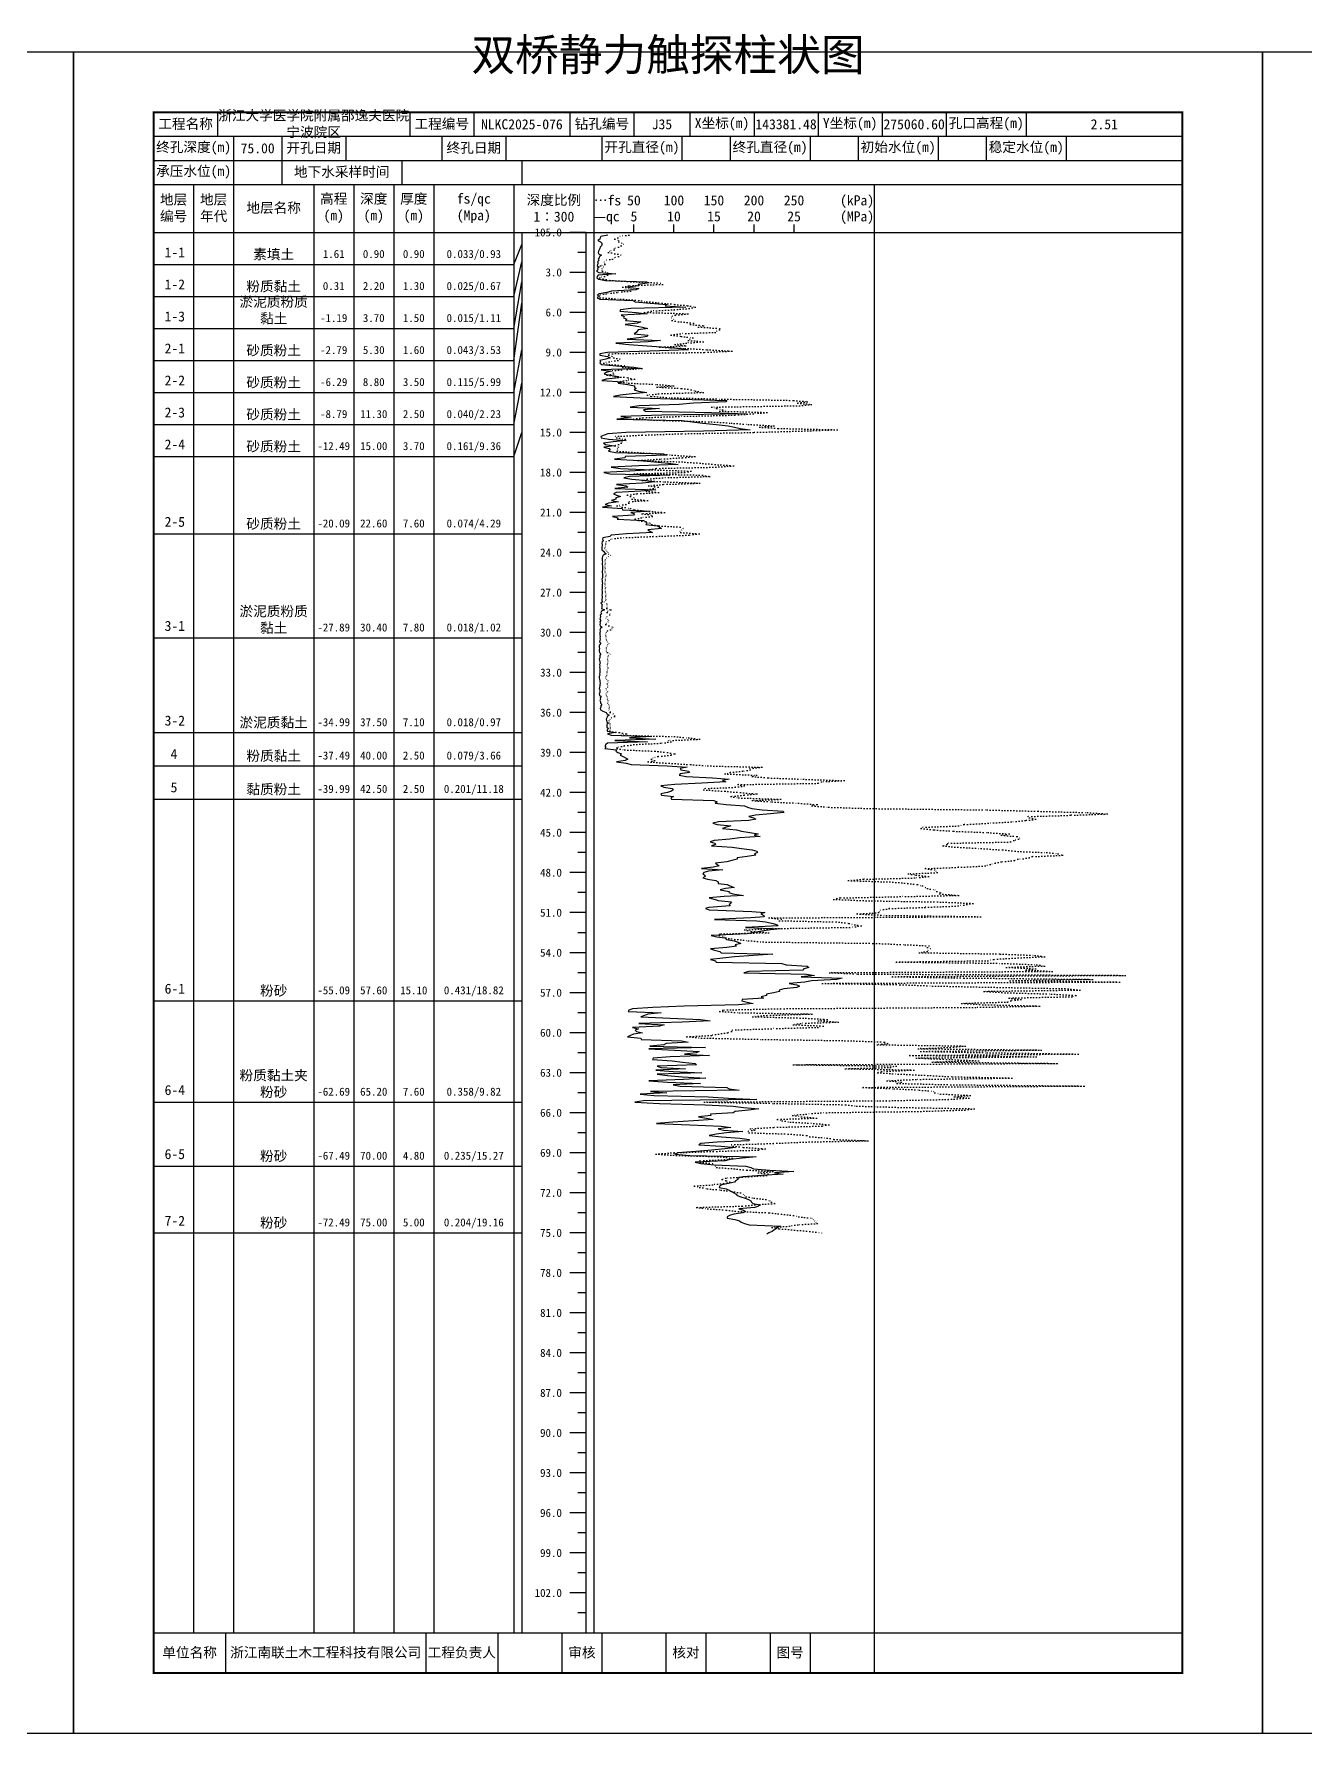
# Model space of a CAD drawing. Extents: x 297 to 65340, y 0 to 425.
# Drawn here: x 10385.1 to 10702.6, y 0 to 424.6 of the extents above; entities that cross this region are included whole.
import ezdxf
from ezdxf.enums import TextEntityAlignment as Align

# ---------------------------------------------------------------- set-up
doc = ezdxf.new("R2010")
doc.units = 0
doc.linetypes.add('DOT', pattern=[6.35, 0, -6.35])
doc.layers.add('FRAME', color=7, linetype='CONTINUOUS')
doc.layers.add('STRATUM', color=7, linetype='CONTINUOUS')
doc.styles.add('ST', font='')
doc.styles.get('ST').set_extended_font_data('SimSun')

msp = doc.modelspace()

# ---------------------------------------------------------------- linework, layer by layer
at = {"layer": 'FRAME', "color": 245, "linetype": 'Continuous'}
for points in [[(10098, 0), (10395, 0), (10395, 420), (10098, 420)], [(10395, 0), (10692, 0), (10692, 420), (10395, 420)], [(10692, 0), (10989, 0), (10989, 420), (10692, 420)]]:
    msp.add_lwpolyline(points, close=True, dxfattribs=at)
at = {"layer": 'FRAME', "linetype": 'Continuous', "const_width": 0.5}
msp.add_lwpolyline([(10415, 15), (10672, 15), (10672, 405), (10415, 405)], close=True, dxfattribs=at)
at = {"layer": 'FRAME', "color": 0, "linetype": 'Continuous'}
for points in [[(10431, 405), (10431, 399)], [(10479, 405), (10479, 399)], [(10495, 405), (10495, 399)], [(10519, 405), (10519, 399)], [(10535, 405), (10535, 399)], [(10549, 405), (10549, 399)], [(10565, 405), (10565, 399)], [(10581, 405), (10581, 399)], [(10597, 405), (10597, 399)], [(10613, 405), (10613, 399)], [(10633, 405), (10633, 399)], [(10672, 405), (10672, 399)], [(10415, 399), (10672, 399)], [(10435, 399), (10435, 393)], [(10447, 399), (10447, 393)], [(10463, 399), (10463, 393)], [(10487, 399), (10487, 393)], [(10503, 399), (10503, 393)], [(10527, 399), (10527, 393)], [(10547, 399), (10547, 393)], [(10559, 399), (10559, 393)], [(10579, 399), (10579, 393)], [(10591, 399), (10591, 393)], [(10611, 399), (10611, 393)], [(10623, 399), (10623, 393)], [(10643, 399), (10643, 393)], [(10672, 399), (10672, 393)], [(10415, 393), (10672, 393)], [(10435, 393), (10435, 387)], [(10447, 393), (10447, 387)], [(10477, 393), (10477, 387)], [(10507, 393), (10507, 387)], [(10415, 387), (10672, 387)], [(10425, 387), (10425, 25)], [(10435, 387), (10435, 25)], [(10455, 387), (10455, 25)], [(10465, 387), (10465, 25)], [(10475, 387), (10475, 25)], [(10485, 387), (10485, 25)], [(10505, 387), (10505, 25)], [(10525, 387), (10525, 25)], [(10595, 387), (10595, 25)], [(10415, 375), (10672, 375)], [(10507, 375), (10507, 25)], [(10523, 375), (10523, 25)], [(10535, 375), (10535, 377)], [(10545, 375), (10545, 377)], [(10555, 375), (10555, 377)], [(10565, 375), (10565, 377)], [(10575, 375), (10575, 377)], [(10415, 25), (10672, 25)], [(10433, 25), (10433, 15)], [(10483, 25), (10483, 15)], [(10501, 25), (10501, 15)], [(10517, 25), (10517, 15)], [(10527, 25), (10527, 15)], [(10543, 25), (10543, 15)], [(10553, 25), (10553, 15)], [(10569, 25), (10569, 15)], [(10579, 25), (10579, 15)], [(10595, 25), (10595, 15)]]:
    msp.add_lwpolyline(points, dxfattribs=at)
at = {"layer": 'STRATUM', "linetype": 'Continuous'}
for points in [[(10523, 375), (10519, 375)], [(10528.5, 374.33), (10526.74, 374), (10526.58, 373.67), (10526.52, 373.33), (10525.94, 373), (10526.68, 372.67), (10527, 372.33), (10526.96, 372), (10526.88, 371.67), (10526.58, 371.33), (10526.46, 371), (10526.34, 370.67), (10526.14, 370.33), (10526.04, 370), (10526.12, 369.67), (10526.9, 369.33), (10526.42, 369), (10526.3, 368.67), (10526.04, 368.33), (10526.22, 368), (10525.88, 367.67), (10526.06, 367.33), (10525.88, 367), (10525.84, 366.67), (10526.34, 366.33), (10525.86, 366), (10525.96, 365.67), (10525.64, 365.33), (10526.2, 365), (10530.5, 364.67), (10526.1, 364.33), (10525.82, 364), (10525.76, 363.67), (10526.22, 363.33), (10527.88, 363), (10538.2, 362.67), (10538.3, 362.33), (10536.02, 362), (10536.2, 361.67), (10533.36, 361.33), (10536.26, 361), (10535.48, 360.67), (10529.38, 360.33), (10528.22, 360), (10526.34, 359.67), (10525.9, 359.33), (10526.14, 359), (10525.84, 358.67), (10526.52, 358.33), (10534.72, 358), (10535.28, 357.67), (10539.06, 357.33), (10543.18, 357), (10542.8, 356.67), (10548, 356.33), (10534.24, 356), (10531.62, 355.67), (10531.48, 355.33), (10535.56, 355), (10538.3, 354.67), (10531.84, 354.33), (10532.58, 354), (10532.42, 353.67), (10533.2, 353.33), (10532.92, 353), (10536.72, 352.67), (10535.9, 352.33), (10532.84, 352), (10535.34, 351.67), (10537.14, 351.33), (10538.48, 351), (10536.02, 350.67), (10535.84, 350.33), (10535.56, 350), (10535.02, 349.67), (10538.5, 349.33), (10538.3, 349), (10536.22, 348.67), (10533.32, 348.33), (10541.6, 348), (10538.52, 347.67), (10530.44, 347.33), (10533.7, 347), (10538.3, 346.67), (10542.94, 346.33), (10546.88, 346), (10548.52, 345.67), (10538.96, 345.33), (10528.4, 345), (10526.52, 344.67), (10526.46, 344.33), (10528.4, 344), (10529.02, 343.67), (10528, 343.33), (10526.46, 343), (10526.66, 342.67), (10526.5, 342.33), (10526.98, 342), (10530.68, 341.67), (10534.96, 341.33), (10537.06, 341), (10526.84, 340.67), (10529.24, 340.33), (10528.1, 340), (10527.54, 339.67), (10528.98, 339.33), (10531.18, 339), (10531.2, 338.67), (10528.08, 338.33), (10526.94, 338), (10532.22, 337.67), (10531.04, 337.33), (10533.5, 337), (10535.16, 336.67), (10535.18, 336.33), (10535.52, 336), (10535.06, 335.67), (10536.16, 335.33), (10538.18, 335), (10534.58, 334.67), (10531.58, 334.33), (10529.88, 334), (10536.58, 333.67), (10546.6, 333.33), (10558.2, 333), (10557.94, 332.67), (10549.88, 332.33), (10546.32, 332), (10536.32, 331.67), (10534.06, 331.33), (10541.42, 331), (10537.36, 330.67), (10537.88, 330.33), (10554.34, 330), (10563.04, 329.67), (10541.98, 329.33), (10531.74, 329), (10534.3, 328.67), (10530.74, 328.33), (10547.04, 328), (10549.54, 327.67), (10552.24, 327.33), (10555.52, 327), (10558.56, 326.67), (10560.1, 326.33), (10561.56, 326), (10564.02, 325.67), (10552.34, 325.33), (10533.06, 325), (10528.44, 324.67), (10527.56, 324.33), (10526.7, 324), (10526.84, 323.67), (10528.62, 323.33), (10533.04, 323), (10529.78, 322.67), (10527.4, 322.33), (10527.9, 322), (10530.02, 321.67), (10527.44, 321.33), (10528.78, 321), (10529.02, 320.67), (10528.66, 320.33), (10530.36, 320), (10542.36, 319.67), (10543.16, 319.33), (10532.8, 319), (10532.74, 318.67), (10530.18, 318.33), (10536.4, 318), (10540.16, 317.67), (10543.66, 317.33), (10546.08, 317), (10536.24, 316.67), (10529.34, 316.33), (10531.66, 316), (10539.4, 315.67), (10533.98, 315.33), (10527.44, 315), (10529.08, 314.67), (10543.96, 314.33), (10533.88, 314), (10532.46, 313.67), (10534.44, 313.33), (10538.26, 313), (10540.3, 312.67), (10537.14, 312.33), (10530.62, 312), (10533.04, 311.67), (10533.44, 311.33), (10530.2, 311), (10540.44, 310.67), (10536.76, 310.33), (10530.6, 310), (10529.88, 309.67), (10530.64, 309.33), (10531.62, 309), (10530.44, 308.67), (10530.44, 308.33), (10529.36, 308), (10531.14, 307.67), (10528.64, 307.33), (10527.8, 307), (10529.38, 306.67), (10527.14, 306.33), (10532.1, 306), (10532.14, 305.67), (10539.04, 305.33), (10534.22, 305), (10535.16, 304.67), (10534.9, 304.33), (10529.66, 304), (10531.08, 303.67), (10530.82, 303.33), (10537.4, 303), (10537.96, 302.67), (10538.32, 302.33), (10538, 302), (10540.8, 301.67), (10541.4, 301.33), (10541.88, 301), (10538.48, 300.67), (10538.98, 300.33), (10539.66, 300), (10533.14, 299.67), (10529.32, 299.33), (10528.94, 299), (10527.26, 298.67), (10527.14, 298.33), (10527.32, 298), (10527.08, 297.67), (10526.98, 297.33), (10527.06, 297), (10527.06, 296.67), (10527.02, 296.33), (10526.96, 296), (10526.96, 295.67), (10527.38, 295.33), (10527.68, 295), (10528.04, 294.67), (10527.32, 294.33), (10527.12, 294), (10527.1, 293.67), (10527.06, 293.33), (10527.1, 293), (10527.16, 292.67), (10527.06, 292.33), (10527.06, 292), (10527.12, 291.67), (10527.12, 291.33), (10527.14, 291), (10527.12, 290.67), (10527.1, 290.33), (10527.1, 290), (10527.14, 289.67), (10527.12, 289.33), (10527.16, 289), (10527.16, 288.67), (10527.02, 288.33), (10527.04, 288), (10527.04, 287.67), (10527.12, 287.33), (10527.08, 287), (10527.06, 286.67), (10527.08, 286.33), (10527.1, 286), (10527.02, 285.67), (10527.06, 285.33), (10527.04, 285), (10527.06, 284.67), (10526.98, 284.33), (10527.04, 284), (10527.08, 283.67), (10527.02, 283.33), (10527.02, 283), (10527.14, 282.67), (10526.72, 282.33), (10527.08, 282), (10527.02, 281.67), (10526.98, 281.33), (10526.9, 281), (10527.62, 280.67), (10526.92, 280.33), (10526.7, 280), (10526.86, 279.67), (10526.6, 279.33), (10526.64, 279), (10526.6, 278.67), (10526.44, 278.33), (10526.7, 278), (10526.52, 277.67), (10526.6, 277.33), (10526.52, 277), (10526.58, 276.67), (10527.08, 276.33), (10526.66, 276), (10526.46, 275.67), (10526.58, 275.33), (10526.52, 275), (10526.5, 274.67), (10526.48, 274.33), (10526.54, 274), (10526.5, 273.67), (10526.54, 273.33), (10526.48, 273), (10526.4, 272.67), (10526.74, 272.33), (10526.48, 272), (10526.34, 271.67), (10526.32, 271.33), (10526.36, 271), (10526.34, 270.67), (10526.32, 270.33), (10526.38, 270), (10526.7, 269.67), (10526.5, 269.33), (10526.48, 269), (10526.5, 268.67), (10526.34, 268.33), (10526.38, 268), (10526.48, 267.67), (10526.6, 267.33), (10526.42, 267), (10526.5, 266.67), (10526.4, 266.33), (10526.48, 266), (10526.44, 265.67), (10526.5, 265.33), (10526.48, 265), (10526.42, 264.67), (10526.52, 264.33), (10526.32, 264), (10526.32, 263.67), (10526.36, 263.33), (10526.48, 263), (10526.48, 262.67), (10526.6, 262.33), (10526.44, 262), (10526.5, 261.67), (10526.38, 261.33), (10526.28, 261), (10526.46, 260.67), (10526.5, 260.33), (10526.5, 260), (10526.3, 259.67), (10526.4, 259.33), (10526.78, 259), (10526.56, 258.67), (10526.66, 258.33), (10526.48, 258), (10526.64, 257.67), (10526.66, 257.33), (10526.94, 257), (10526.74, 256.67), (10526.72, 256.33), (10526.6, 256), (10526.64, 255.67), (10527.2, 255.33), (10528.08, 255), (10528.26, 254.67), (10528.84, 254.33), (10528.34, 254), (10528.2, 253.67), (10528.08, 253.33), (10528.18, 253), (10528.2, 252.67), (10528.64, 252.33), (10528.22, 252), (10528.24, 251.67), (10528.22, 251.33), (10528.64, 251), (10528.32, 250.67), (10528.32, 250.33), (10530.38, 250), (10528.42, 249.67), (10529.34, 249.33), (10539.34, 249), (10533.9, 248.67), (10540.5, 248.33), (10530.24, 248), (10538.42, 247.67), (10528.36, 247.33), (10527.98, 247), (10527.72, 246.67), (10527.94, 246.33), (10527.7, 246), (10530.62, 245.67), (10530.44, 245.33), (10530.94, 245), (10531.92, 244.67), (10531.54, 244.33), (10532.28, 244), (10532.86, 243.67), (10533.44, 243.33), (10532.82, 243), (10530.68, 242.67), (10533.02, 242.33), (10534.32, 242), (10543.26, 241.67), (10548.26, 241.33), (10546.54, 241), (10546.72, 240.67), (10548.7, 240.33), (10548.84, 240), (10546.52, 239.67), (10546.26, 239.33), (10548.06, 239), (10554.66, 238.67), (10558.76, 238.33), (10557.1, 238), (10557.94, 237.67), (10551.92, 237.33), (10545.22, 237), (10541.7, 236.67), (10542.48, 236.33), (10544.56, 236), (10544.78, 235.67), (10544.4, 235.33), (10543.38, 235), (10541.68, 234.67), (10541.92, 234.33), (10544.92, 234), (10544.18, 233.67), (10544.38, 233.33), (10554.96, 233), (10555.8, 232.67), (10555.28, 232.33), (10558.04, 232), (10562.58, 231.67), (10563.36, 231.33), (10564.44, 231), (10567.02, 230.67), (10572.26, 230.33), (10572.46, 230), (10569.12, 229.67), (10565.36, 229.33), (10563.74, 229), (10564.84, 228.67), (10565.42, 228.33), (10563.74, 228), (10556.1, 227.67), (10554.68, 227.33), (10555.76, 227), (10559.18, 226.67), (10558.06, 226.33), (10557.16, 226), (10560.64, 225.67), (10561.9, 225.33), (10563.94, 225), (10566.06, 224.67), (10565.06, 224.33), (10566.52, 224), (10561.4, 223.67), (10558.98, 223.33), (10555.08, 223), (10554.08, 222.67), (10555.18, 222.33), (10555.36, 222), (10554.38, 221.67), (10559.54, 221.33), (10561.84, 221), (10564.5, 220.67), (10565.68, 220.33), (10565.84, 220), (10565.08, 219.67), (10565.48, 219.33), (10563.3, 219), (10560.82, 218.67), (10560.8, 218.33), (10559.48, 218), (10558.2, 217.67), (10555.36, 217.33), (10555.76, 217), (10556.28, 216.67), (10554.84, 216.33), (10551.88, 216), (10557.18, 215.67), (10553.64, 215.33), (10552.48, 215), (10552.22, 214.67), (10552.72, 214.33), (10552.8, 214), (10552.22, 213.67), (10553.36, 213.33), (10555.44, 213), (10556.08, 212.67), (10556.02, 212.33), (10558.26, 212), (10558.96, 211.67), (10560.08, 211.33), (10557.86, 211), (10556.5, 210.67), (10558.82, 210.33), (10558.72, 210), (10559.7, 209.67), (10562.4, 209.33), (10557.5, 209), (10553.82, 208.67), (10555.3, 208.33), (10556.08, 208), (10559.4, 207.67), (10559.08, 207.33), (10558.76, 207), (10559.06, 206.67), (10553.72, 206.33), (10552.84, 206), (10553.82, 205.67), (10564.46, 205.33), (10567.68, 205), (10566.72, 204.67), (10567.42, 204.33), (10567.5, 204), (10564.2, 203.67), (10555.14, 203.33), (10565.74, 203), (10567.84, 202.67), (10569.78, 202.33), (10570.74, 202), (10571, 201.67), (10562.9, 201.33), (10571.58, 201), (10569.08, 200.67), (10566.48, 200.33), (10564.72, 200), (10563.32, 199.67), (10554.32, 199.33), (10555.7, 199), (10557.68, 198.67), (10558.12, 198.33), (10560.04, 198), (10560.82, 197.67), (10561.7, 197.33), (10560.32, 197), (10560.62, 196.67), (10558.18, 196.33), (10554.1, 196), (10555.12, 195.67), (10556.46, 195.33), (10556.82, 195), (10569.72, 194.67), (10564.9, 194.33), (10560.1, 194), (10557.24, 193.67), (10554.1, 193.33), (10555.36, 193), (10555.56, 192.67), (10571.94, 192.33), (10573, 192), (10578.24, 191.67), (10578.72, 191.33), (10577.44, 191), (10577.16, 190.67), (10563.74, 190.33), (10562.48, 190), (10578.14, 189.67), (10580.1, 189.33), (10576.76, 189), (10586.98, 188.67), (10585.72, 188.33), (10579.38, 188), (10577.66, 187.67), (10573.76, 187.33), (10575.7, 187), (10576.32, 186.67), (10575.72, 186.33), (10572.44, 186), (10571.3, 185.67), (10571.4, 185.33), (10569.88, 185), (10568.08, 184.67), (10568.12, 184.33), (10566.8, 184), (10567.34, 183.67), (10562.04, 183.33), (10561.92, 183), (10563.26, 182.67), (10564.78, 182.33), (10561.1, 182), (10547.54, 181.67), (10539.7, 181.33), (10534.66, 181), (10533.7, 180.67), (10533.52, 180.33), (10541.84, 180), (10538.5, 179.67), (10537.68, 179.33), (10536.76, 179), (10544.04, 178.67), (10551.64, 178.33), (10554.04, 178), (10547.08, 177.67), (10536.2, 177.33), (10542.54, 177), (10541.4, 176.67), (10534.64, 176.33), (10536.18, 176), (10535.28, 175.67), (10535.68, 175.33), (10537.14, 175), (10534.88, 174.67), (10534.18, 174.33), (10533.38, 174), (10536.74, 173.67), (10536.84, 173.33), (10546.84, 173), (10548.52, 172.67), (10543.08, 172.33), (10542.48, 172), (10538.96, 171.67), (10552.88, 171.33), (10538.68, 171), (10545.12, 170.67), (10551.26, 170.33), (10550.52, 170), (10547.66, 169.67), (10553.9, 169.33), (10544.02, 169), (10539.82, 168.67), (10539.66, 168.33), (10544.56, 168), (10547.12, 167.67), (10550.3, 167.33), (10550.62, 167), (10540.82, 166.67), (10541.84, 166.33), (10547.92, 166), (10540.5, 165.67), (10544.82, 165.33), (10552, 165), (10540.78, 164.67), (10543.38, 164.33), (10547.08, 164), (10553, 163.67), (10547.4, 163.33), (10538.7, 163), (10543.4, 162.67), (10551.66, 162.33), (10544.84, 162), (10546.52, 161.67), (10558.2, 161.33), (10558.8, 161), (10561.26, 160.67), (10539.12, 160.33), (10543.18, 160), (10536.58, 159.67), (10540.04, 159.33), (10553.56, 159), (10558.6, 158.67), (10565.66, 158.33), (10537.4, 158), (10535.26, 157.67), (10541.42, 157.33), (10552.82, 157), (10559.76, 156.67), (10562.4, 156.33), (10566.22, 156), (10563.64, 155.67), (10560.32, 155.33), (10559.78, 155), (10554.1, 154.67), (10554.2, 154.33), (10551.1, 154), (10553.12, 153.67), (10554.82, 153.33), (10549.9, 153), (10544.7, 152.67), (10540.62, 152.33), (10548.96, 152), (10556.78, 151.67), (10559.22, 151.33), (10556, 151), (10557.36, 150.67), (10562.22, 150.33), (10558.12, 150), (10555.58, 149.67), (10553.76, 149.33), (10556.84, 149), (10561.48, 148.67), (10563.78, 148.33), (10563.74, 148), (10555.72, 147.67), (10551.7, 147.33), (10551.24, 147), (10556.82, 146.67), (10560.34, 146.33), (10557.7, 146), (10554.42, 145.67), (10550.48, 145.33), (10545.98, 145), (10545.24, 144.67), (10549.06, 144.33), (10565.52, 144), (10562.12, 143.67), (10559.04, 143.33), (10557.8, 143), (10550.3, 142.67), (10551.74, 142.33), (10555.02, 142), (10562.92, 141.67), (10564.2, 141.33), (10564.86, 141), (10568.92, 140.67), (10574.98, 140.33), (10570.12, 140), (10572.28, 139.67), (10566.9, 139.33), (10562.18, 139), (10560.92, 138.67), (10560.94, 138.33), (10560.38, 138), (10560.14, 137.67), (10558.6, 137.33), (10556.96, 137), (10556.38, 136.67), (10556.26, 136.33), (10558.02, 136), (10558.78, 135.67), (10559.4, 135.33), (10559.92, 135), (10560.5, 134.67), (10560.82, 134.33), (10561.68, 134), (10562.8, 133.67), (10563.62, 133.33), (10564.2, 133), (10564.34, 132.67), (10564.66, 132.33), (10566.6, 132), (10566.14, 131.67), (10565.16, 131.33), (10561.2, 131), (10562.36, 130.67), (10562.84, 130.33), (10562.22, 130), (10559.98, 129.67), (10558.86, 129.33), (10558.32, 129), (10558.26, 128.67), (10560.18, 128.33), (10561.36, 128), (10561.76, 127.67), (10562.62, 127.33), (10563.8, 127), (10571.58, 126.67), (10570.64, 126.33), (10570.54, 126), (10569.94, 125.67), (10569.5, 125.33), (10568.72, 125), (10568.22, 124.67)], [(10505, 367), (10507, 372)], [(10523, 370), (10521, 370)], [(10415, 367), (10425, 367)], [(10425, 367), (10435, 367)], [(10435, 367), (10455, 367)], [(10455, 367), (10465, 367)], [(10465, 367), (10475, 367)], [(10475, 367), (10485, 367)], [(10485, 367), (10505, 367)], [(10505, 359), (10507, 367.67)], [(10505, 351), (10507, 362.67)], [(10523, 365), (10519, 365)], [(10415, 359), (10425, 359)], [(10425, 359), (10435, 359)], [(10435, 359), (10455, 359)], [(10455, 359), (10465, 359)], [(10465, 359), (10475, 359)], [(10475, 359), (10485, 359)], [(10485, 359), (10505, 359)], [(10505, 343), (10507, 357.33)], [(10523, 360), (10521, 360)], [(10523, 355), (10519, 355)], [(10415, 351), (10425, 351)], [(10425, 351), (10435, 351)], [(10435, 351), (10455, 351)], [(10455, 351), (10465, 351)], [(10465, 351), (10475, 351)], [(10475, 351), (10485, 351)], [(10485, 351), (10505, 351)], [(10523, 350), (10521, 350)], [(10505, 335), (10507, 345.67)], [(10523, 345), (10519, 345)], [(10415, 343), (10425, 343)], [(10425, 343), (10435, 343)], [(10435, 343), (10455, 343)], [(10455, 343), (10465, 343)], [(10465, 343), (10475, 343)], [(10475, 343), (10485, 343)], [(10485, 343), (10505, 343)], [(10523, 340), (10521, 340)], [(10505, 327), (10507, 337.33)], [(10415, 335), (10425, 335)], [(10425, 335), (10435, 335)], [(10435, 335), (10455, 335)], [(10455, 335), (10465, 335)], [(10465, 335), (10475, 335)], [(10475, 335), (10485, 335)], [(10485, 335), (10505, 335)], [(10523, 335), (10519, 335)], [(10415, 327), (10425, 327)], [(10425, 327), (10435, 327)], [(10435, 327), (10455, 327)], [(10455, 327), (10465, 327)], [(10465, 327), (10475, 327)], [(10475, 327), (10485, 327)], [(10485, 327), (10505, 327)], [(10523, 330), (10521, 330)], [(10505, 319), (10507, 325)], [(10523, 325), (10519, 325)], [(10415, 319), (10425, 319)], [(10425, 319), (10435, 319)], [(10435, 319), (10455, 319)], [(10455, 319), (10465, 319)], [(10465, 319), (10475, 319)], [(10475, 319), (10485, 319)], [(10485, 319), (10505, 319)], [(10523, 320), (10521, 320)], [(10523, 315), (10519, 315)], [(10523, 310), (10521, 310)], [(10523, 305), (10519, 305)], [(10415, 299.67), (10425, 299.67)], [(10425, 299.67), (10435, 299.67)], [(10435, 299.67), (10455, 299.67)], [(10455, 299.67), (10465, 299.67)], [(10465, 299.67), (10475, 299.67)], [(10475, 299.67), (10485, 299.67)], [(10485, 299.67), (10505, 299.67)], [(10505, 299.67), (10507, 299.67)], [(10523, 300), (10521, 300)], [(10523, 295), (10519, 295)], [(10523, 290), (10521, 290)], [(10523, 285), (10519, 285)], [(10523, 280), (10521, 280)], [(10415, 273.67), (10425, 273.67)], [(10425, 273.67), (10435, 273.67)], [(10435, 273.67), (10455, 273.67)], [(10455, 273.67), (10465, 273.67)], [(10465, 273.67), (10475, 273.67)], [(10475, 273.67), (10485, 273.67)], [(10485, 273.67), (10505, 273.67)], [(10505, 273.67), (10507, 273.67)], [(10523, 275), (10519, 275)], [(10523, 270), (10521, 270)], [(10523, 265), (10519, 265)], [(10523, 260), (10521, 260)], [(10523, 255), (10519, 255)], [(10415, 250), (10425, 250)], [(10425, 250), (10435, 250)], [(10435, 250), (10455, 250)], [(10455, 250), (10465, 250)], [(10465, 250), (10475, 250)], [(10475, 250), (10485, 250)], [(10485, 250), (10505, 250)], [(10505, 250), (10507, 250)], [(10523, 250), (10521, 250)], [(10523, 245), (10519, 245)], [(10415, 241.67), (10425, 241.67)], [(10425, 241.67), (10435, 241.67)], [(10435, 241.67), (10455, 241.67)], [(10455, 241.67), (10465, 241.67)], [(10465, 241.67), (10475, 241.67)], [(10475, 241.67), (10485, 241.67)], [(10485, 241.67), (10505, 241.67)], [(10505, 241.67), (10507, 241.67)], [(10523, 240), (10521, 240)], [(10523, 235), (10519, 235)], [(10415, 233.33), (10425, 233.33)], [(10425, 233.33), (10435, 233.33)], [(10435, 233.33), (10455, 233.33)], [(10455, 233.33), (10465, 233.33)], [(10465, 233.33), (10475, 233.33)], [(10475, 233.33), (10485, 233.33)], [(10485, 233.33), (10505, 233.33)], [(10505, 233.33), (10507, 233.33)], [(10523, 230), (10521, 230)], [(10523, 225), (10519, 225)], [(10523, 220), (10521, 220)], [(10523, 215), (10519, 215)], [(10523, 210), (10521, 210)], [(10523, 205), (10519, 205)], [(10523, 200), (10521, 200)], [(10523, 195), (10519, 195)], [(10523, 190), (10521, 190)], [(10415, 183), (10425, 183)], [(10425, 183), (10435, 183)], [(10435, 183), (10455, 183)], [(10455, 183), (10465, 183)], [(10465, 183), (10475, 183)], [(10475, 183), (10485, 183)], [(10485, 183), (10505, 183)], [(10505, 183), (10507, 183)], [(10523, 185), (10519, 185)], [(10523, 180), (10521, 180)], [(10523, 175), (10519, 175)], [(10523, 170), (10521, 170)], [(10523, 165), (10519, 165)], [(10415, 157.67), (10425, 157.67)], [(10425, 157.67), (10435, 157.67)], [(10435, 157.67), (10455, 157.67)], [(10455, 157.67), (10465, 157.67)], [(10465, 157.67), (10475, 157.67)], [(10475, 157.67), (10485, 157.67)], [(10485, 157.67), (10505, 157.67)], [(10505, 157.67), (10507, 157.67)], [(10523, 160), (10521, 160)], [(10523, 155), (10519, 155)], [(10523, 150), (10521, 150)], [(10523, 145), (10519, 145)], [(10415, 141.67), (10425, 141.67)], [(10425, 141.67), (10435, 141.67)], [(10435, 141.67), (10455, 141.67)], [(10455, 141.67), (10465, 141.67)], [(10465, 141.67), (10475, 141.67)], [(10475, 141.67), (10485, 141.67)], [(10485, 141.67), (10505, 141.67)], [(10505, 141.67), (10507, 141.67)], [(10523, 140), (10521, 140)], [(10523, 135), (10519, 135)], [(10523, 130), (10521, 130)], [(10415, 125), (10425, 125)], [(10425, 125), (10435, 125)], [(10435, 125), (10455, 125)], [(10455, 125), (10465, 125)], [(10465, 125), (10475, 125)], [(10475, 125), (10485, 125)], [(10485, 125), (10505, 125)], [(10505, 125), (10507, 125)], [(10523, 125), (10519, 125)], [(10523, 120), (10521, 120)], [(10523, 115), (10519, 115)], [(10523, 110), (10521, 110)], [(10523, 105), (10519, 105)], [(10523, 100), (10521, 100)], [(10523, 95), (10519, 95)], [(10523, 90), (10521, 90)], [(10523, 85), (10519, 85)], [(10523, 80), (10521, 80)], [(10523, 75), (10519, 75)], [(10523, 70), (10521, 70)], [(10523, 65), (10519, 65)], [(10523, 60), (10521, 60)], [(10523, 55), (10519, 55)], [(10523, 50), (10521, 50)], [(10523, 45), (10519, 45)], [(10523, 40), (10521, 40)], [(10523, 35), (10519, 35)], [(10523, 30), (10521, 30)]]:
    msp.add_lwpolyline(points, dxfattribs=at)
at = {"layer": 'STRATUM', "linetype": 'DOT', "ltscale": 0.1}
msp.add_lwpolyline([(10533.72, 374.33), (10531.54, 374), (10530.94, 373.67), (10530.26, 373.33), (10531.16, 373), (10531.24, 372.67), (10532, 372.33), (10532.4, 372), (10531.78, 371.67), (10531.12, 371.33), (10530.06, 371), (10530.04, 370.67), (10528.94, 370.33), (10528.68, 370), (10530.22, 369.67), (10531.78, 369.33), (10531.14, 369), (10530.22, 368.67), (10529.68, 368.33), (10528.02, 368), (10527.58, 367.67), (10527.62, 367.33), (10527.74, 367), (10526.68, 366.67), (10527.38, 366.33), (10526.96, 366), (10527, 365.67), (10527.18, 365.33), (10528.4, 365), (10528.32, 364.67), (10528.36, 364.33), (10527.66, 364), (10526.5, 363.67), (10527.38, 363.33), (10529.02, 363), (10534.2, 362.67), (10541.6, 362.33), (10542.12, 362), (10533.68, 361.67), (10532.22, 361.33), (10534.24, 361), (10534.76, 360.67), (10534.14, 360.33), (10530.74, 360), (10528.08, 359.67), (10526.42, 359.33), (10526.4, 359), (10526.58, 358.67), (10531.64, 358.33), (10536.2, 358), (10538.24, 357.67), (10542.04, 357.33), (10545.24, 357), (10548.44, 356.67), (10550.28, 356.33), (10548.78, 356), (10545.08, 355.67), (10539.28, 355.33), (10537.66, 355), (10548.44, 354.67), (10545.3, 354.33), (10544.46, 354), (10544.38, 353.67), (10544.98, 353.33), (10544.56, 353), (10546.1, 352.67), (10549.92, 352.33), (10549.12, 352), (10552.4, 351.67), (10551.14, 351.33), (10556.46, 351), (10556.34, 350.67), (10555.66, 350.33), (10555.32, 350), (10546.54, 349.67), (10544.32, 349.33), (10546.86, 349), (10549.7, 348.67), (10548.96, 348.33), (10548.64, 348), (10552.26, 347.67), (10548.08, 347.33), (10545.32, 347), (10547.86, 346.67), (10541.48, 346.33), (10547.78, 346), (10553.34, 345.67), (10559.42, 345.33), (10552.44, 345), (10528.56, 344.67), (10528.7, 344.33), (10529.54, 344), (10529.98, 343.67), (10531.52, 343.33), (10530.96, 343), (10528.78, 342.67), (10527.46, 342.33), (10528.86, 342), (10532.72, 341.67), (10532.2, 341.33), (10536.98, 341), (10531.88, 340.67), (10529.3, 340.33), (10529.74, 340), (10529.86, 339.67), (10528.3, 339.33), (10530.28, 339), (10533.52, 338.67), (10535.14, 338.33), (10533.16, 338), (10530.98, 337.67), (10533.72, 337.33), (10540.78, 337), (10544.86, 336.67), (10540.78, 336.33), (10547, 336), (10549.26, 335.67), (10550.34, 335.33), (10552.3, 335), (10541.16, 334.67), (10538.36, 334.33), (10539.4, 334), (10544.5, 333.67), (10556.98, 333.33), (10574.96, 333), (10578.26, 332.67), (10575.94, 332.33), (10579.3, 332), (10576.34, 331.67), (10554.46, 331.33), (10555.74, 331), (10557.14, 330.67), (10556.44, 330.33), (10568.2, 330), (10564.78, 329.67), (10560.14, 329.33), (10546.2, 329), (10537.16, 328.67), (10534.9, 328.33), (10542.52, 328), (10553.68, 327.67), (10559.34, 327.33), (10563.58, 327), (10569.98, 326.67), (10566.42, 326.33), (10571.1, 326), (10585.76, 325.67), (10576.18, 325.33), (10564.8, 325), (10546.8, 324.67), (10536.98, 324.33), (10530.32, 324), (10530.7, 323.67), (10532.82, 323.33), (10531.82, 323), (10531.98, 322.67), (10531.84, 322.33), (10531.16, 322), (10530.28, 321.67), (10531.2, 321.33), (10530.84, 321), (10530.9, 320.67), (10530.82, 320.33), (10535.22, 320), (10541.72, 319.67), (10544.56, 319.33), (10550.18, 319), (10547.06, 318.67), (10541.46, 318.33), (10536.04, 318), (10546.28, 317.67), (10551.52, 317.33), (10555.28, 317), (10559.88, 316.67), (10555.44, 316.33), (10540.46, 316), (10538.82, 315.67), (10549.24, 315.33), (10547.62, 315), (10535.16, 314.67), (10552.12, 314.33), (10553.88, 314), (10542.14, 313.67), (10538.34, 313.33), (10537.12, 313), (10542.76, 312.67), (10551.38, 312.33), (10542.24, 312), (10538.7, 311.67), (10541.04, 311.33), (10539.8, 311), (10538.08, 310.67), (10538.1, 310.33), (10541.12, 310), (10535.68, 309.67), (10533.4, 309.33), (10534.16, 309), (10535.16, 308.67), (10534.54, 308.33), (10538.36, 308), (10533.68, 307.67), (10533.74, 307.33), (10532.94, 307), (10530.78, 306.67), (10532.08, 306.33), (10534.12, 306), (10535.24, 305.67), (10538.14, 305.33), (10542.64, 305), (10537.06, 304.67), (10539.44, 304.33), (10539.52, 304), (10536.82, 303.67), (10535.34, 303.33), (10536.26, 303), (10538.06, 302.67), (10539.08, 302.33), (10539.48, 302), (10541.34, 301.67), (10546.52, 301.33), (10547.3, 301), (10546.98, 300.67), (10546.48, 300.33), (10546.74, 300), (10551.26, 299.67), (10548.7, 299.33), (10539.76, 299), (10531.74, 298.67), (10529.26, 298.33), (10528.84, 298), (10528, 297.67), (10527.88, 297.33), (10527.9, 297), (10527.88, 296.67), (10527.72, 296.33), (10527.68, 296), (10527.94, 295.67), (10528.22, 295.33), (10528.46, 295), (10528.6, 294.67), (10529.2, 294.33), (10528.68, 294), (10528.24, 293.67), (10527.84, 293.33), (10527.76, 293), (10527.82, 292.67), (10527.8, 292.33), (10527.76, 292), (10527.76, 291.67), (10527.76, 291.33), (10527.84, 291), (10527.76, 290.67), (10527.74, 290.33), (10527.76, 290), (10527.96, 289.67), (10528, 289.33), (10527.92, 289), (10527.82, 288.67), (10527.8, 288.33), (10527.86, 288), (10527.74, 287.67), (10527.72, 287.33), (10527.74, 287), (10527.76, 286.67), (10527.9, 286.33), (10527.82, 286), (10527.82, 285.67), (10527.82, 285.33), (10527.84, 285), (10527.98, 284.67), (10527.92, 284.33), (10527.9, 284), (10527.92, 283.67), (10527.98, 283.33), (10527.96, 283), (10527.54, 282.67), (10528.16, 282.33), (10528.2, 282), (10528.22, 281.67), (10528.22, 281.33), (10528.22, 281), (10529.2, 280.67), (10528.48, 280.33), (10528.28, 280), (10529, 279.67), (10528.94, 279.33), (10528.3, 279), (10527.96, 278.67), (10528.36, 278.33), (10528.7, 278), (10528.56, 277.67), (10528.14, 277.33), (10527.98, 277), (10528.74, 276.67), (10529.78, 276.33), (10529.6, 276), (10529.12, 275.67), (10528.3, 275.33), (10528.1, 275), (10527.92, 274.67), (10527.9, 274.33), (10527.94, 274), (10527.96, 273.67), (10528.04, 273.33), (10528.16, 273), (10528.3, 272.67), (10528.82, 272.33), (10528.38, 272), (10528.34, 271.67), (10528.08, 271.33), (10528.12, 271), (10528.04, 270.67), (10528.06, 270.33), (10528.38, 270), (10529.06, 269.67), (10528.62, 269.33), (10528.48, 269), (10528.4, 268.67), (10528.3, 268.33), (10528.54, 268), (10528.38, 267.67), (10528.4, 267.33), (10528.34, 267), (10528.34, 266.67), (10528.48, 266.33), (10528.48, 266), (10528.38, 265.67), (10528.2, 265.33), (10528.2, 265), (10528.22, 264.67), (10528.14, 264.33), (10528.02, 264), (10527.88, 263.67), (10528.14, 263.33), (10528.44, 263), (10528.54, 262.67), (10528.34, 262.33), (10528.32, 262), (10528.36, 261.67), (10528.48, 261.33), (10527.98, 261), (10528.1, 260.67), (10528.36, 260.33), (10528.34, 260), (10527.98, 259.67), (10528.06, 259.33), (10528.24, 259), (10528.34, 258.67), (10528.34, 258.33), (10528.46, 258), (10528.48, 257.67), (10528.42, 257.33), (10528.66, 257), (10528.8, 256.67), (10528.86, 256.33), (10528.72, 256), (10528.76, 255.67), (10529.1, 255.33), (10529.02, 255), (10529.82, 254.67), (10530.14, 254.33), (10530.14, 254), (10529.42, 253.67), (10529.08, 253.33), (10528.72, 253), (10528.78, 252.67), (10528.96, 252.33), (10529.02, 252), (10528.96, 251.67), (10529.08, 251.33), (10529.06, 251), (10529, 250.67), (10529, 250.33), (10531.4, 250), (10533.16, 249.67), (10531.92, 249.33), (10545.12, 249), (10548.68, 248.67), (10551.4, 248.33), (10543.58, 248), (10544.22, 247.67), (10541.62, 247.33), (10534.94, 247), (10532.6, 246.67), (10530.74, 246.33), (10530.8, 246), (10532.74, 245.67), (10540.28, 245.33), (10543.4, 245), (10545.18, 244.67), (10544.18, 244.33), (10541, 244), (10539.76, 243.67), (10539.36, 243.33), (10540.16, 243), (10538.54, 242.67), (10543.84, 242.33), (10549.18, 242), (10553.48, 241.67), (10566.98, 241.33), (10563.86, 241), (10564.02, 240.67), (10562.1, 240.33), (10559.06, 240), (10557.76, 239.67), (10565.64, 239.33), (10564.6, 239), (10568.62, 238.67), (10577.32, 238.33), (10587.48, 238), (10581.88, 237.67), (10580.98, 237.33), (10561.02, 237), (10562.56, 236.67), (10560.28, 236.33), (10552.64, 236), (10552.44, 235.67), (10557.76, 235.33), (10561.64, 235), (10565.66, 234.67), (10562.44, 234.33), (10559.26, 234), (10561.22, 233.67), (10571.64, 233.33), (10564.62, 233), (10569.54, 232.67), (10576.14, 232.33), (10580.78, 232), (10579.54, 231.67), (10583.72, 231.33), (10594.8, 231), (10623.28, 230.67), (10635.96, 230.33), (10648.32, 230), (10653.18, 229.67), (10643.96, 229.33), (10633.3, 229), (10633.82, 228.67), (10635.3, 228.33), (10632.7, 228), (10629.24, 227.67), (10623.5, 227.33), (10617.44, 227), (10616.1, 226.67), (10607.04, 226.33), (10606.78, 226), (10610.12, 225.67), (10614.9, 225.33), (10623.46, 225), (10628.72, 224.67), (10626.84, 224.33), (10630.72, 224), (10631.4, 223.67), (10631.08, 223.33), (10629.92, 223), (10629.04, 222.67), (10613.34, 222.33), (10613.2, 222), (10612.26, 221.67), (10615.92, 221.33), (10621.78, 221), (10627.18, 220.67), (10630.22, 220.33), (10638.18, 220), (10641, 219.67), (10642.06, 219.33), (10634.48, 219), (10633.7, 218.67), (10630.9, 218.33), (10630, 218), (10626.72, 217.67), (10625.2, 217.33), (10624, 217), (10622.74, 216.67), (10616, 216.33), (10607.82, 216), (10610.2, 215.67), (10610.44, 215.33), (10610.74, 215), (10603.58, 214.67), (10605.54, 214.33), (10608.6, 214), (10605.06, 213.67), (10592.24, 213.33), (10588.64, 213), (10598.96, 212.67), (10603.42, 212.33), (10605.8, 212), (10607.12, 211.67), (10607.86, 211.33), (10608.3, 211), (10610.2, 210.67), (10610.64, 210.33), (10611.6, 210), (10611.44, 209.67), (10616.08, 209.33), (10601.5, 209), (10586.4, 208.67), (10584.9, 208.33), (10592.26, 208), (10610.82, 207.67), (10619.64, 207.33), (10618.14, 207), (10615.96, 206.67), (10607.7, 206.33), (10598.8, 206), (10596.6, 205.67), (10596.32, 205.33), (10596.1, 205), (10590.78, 204.67), (10598.1, 204.33), (10621.6, 204), (10568.78, 203.67), (10571.92, 203.33), (10571.36, 203), (10585.5, 202.67), (10588.74, 202.33), (10590.16, 202), (10591.78, 201.67), (10588.86, 201.33), (10569.02, 201), (10562.68, 200.67), (10564.36, 200.33), (10568.6, 200), (10556.4, 199.67), (10556.36, 199.33), (10557.48, 199), (10557.94, 198.67), (10560.2, 198.33), (10563.64, 198), (10567.28, 197.67), (10594.88, 197.33), (10602.72, 197), (10608.94, 196.67), (10608.3, 196.33), (10609.06, 196), (10608.48, 195.67), (10608.26, 195.33), (10606.34, 195), (10626.54, 194.67), (10635.2, 194.33), (10637.6, 194), (10630.22, 193.67), (10624.86, 193.33), (10623.44, 193), (10600.6, 192.67), (10626.96, 192.33), (10635.66, 192), (10637.54, 191.67), (10628.06, 191.33), (10635.3, 191), (10633, 190.67), (10639.52, 190.33), (10583.9, 190), (10591.04, 189.67), (10657.7, 189.33), (10599.6, 189), (10617.52, 188.67), (10649.56, 188.33), (10629.02, 188), (10656.26, 187.67), (10582.12, 187.33), (10601.54, 187), (10609.58, 186.67), (10625.76, 186.33), (10643.44, 186), (10646.42, 185.67), (10622.5, 185.33), (10627.7, 185), (10639.3, 184.67), (10645.42, 184.33), (10644.4, 184), (10628.7, 183.67), (10631.66, 183.33), (10629.18, 183), (10628.36, 182.67), (10616.94, 182.33), (10622.12, 182), (10636.3, 181.67), (10620.32, 181.33), (10571.58, 181), (10557.22, 180.67), (10556.44, 180.33), (10561.36, 180), (10579.42, 179.67), (10568.22, 179.33), (10564.68, 179), (10576.5, 178.67), (10583.26, 178.33), (10581.08, 178), (10586.04, 177.67), (10576.58, 177.33), (10574.82, 177), (10582.24, 176.67), (10580.98, 176.33), (10569.24, 176), (10559.52, 175.67), (10559.36, 175.33), (10558.34, 175), (10556.12, 174.67), (10554.28, 174.33), (10548.24, 174), (10551.88, 173.67), (10567.14, 173.33), (10588.5, 173), (10597.58, 172.67), (10598.38, 172.33), (10595.88, 172), (10617.76, 171.67), (10613.98, 171.33), (10606.12, 171), (10636.76, 170.67), (10606.66, 170.33), (10623.26, 170), (10645.94, 169.67), (10603.96, 169.33), (10635.52, 169), (10605.62, 168.67), (10613.06, 168.33), (10621.06, 168), (10609.56, 167.67), (10640.7, 167.33), (10574.84, 167), (10600.52, 166.67), (10599.12, 166.33), (10587.86, 166), (10604.9, 165.67), (10596.84, 165.33), (10595.96, 165), (10601, 164.67), (10608.38, 164.33), (10614.62, 164), (10629.38, 163.67), (10605.38, 163.33), (10598.26, 163), (10601.74, 162.67), (10600.76, 162.33), (10614.18, 162), (10647.48, 161.67), (10592.26, 161.33), (10600.02, 161), (10606.34, 160.67), (10609.84, 160.33), (10610.16, 160), (10611.58, 159.67), (10619.02, 159.33), (10615.12, 159), (10618.7, 158.67), (10613.52, 158.33), (10598.02, 158), (10552.64, 157.67), (10570.04, 157.33), (10587.94, 157), (10590.7, 156.67), (10601.74, 156.33), (10619.96, 156), (10617.68, 155.67), (10605.88, 155.33), (10581.72, 155), (10578.06, 154.67), (10574.68, 154.33), (10576.86, 154), (10580.62, 153.67), (10570.84, 153.33), (10572.02, 153), (10574.08, 152.67), (10579.94, 152.33), (10583.7, 152), (10581.9, 151.67), (10569.74, 151.33), (10564.12, 151), (10565.14, 150.67), (10563.44, 150.33), (10563.8, 150), (10573.56, 149.67), (10578.22, 149.33), (10578.96, 149), (10583.3, 148.67), (10585.04, 148.33), (10593.46, 148), (10577.28, 147.67), (10569.74, 147.33), (10559.26, 147), (10559.82, 146.67), (10562.44, 146.33), (10567.82, 146), (10566, 145.67), (10554.76, 145.33), (10544.98, 145), (10540.52, 144.67), (10545.66, 144.33), (10556.7, 144), (10559.54, 143.67), (10558.34, 143.33), (10551.34, 143), (10550.86, 142.67), (10554.66, 142.33), (10554.92, 142), (10555.26, 141.67), (10555.68, 141.33), (10560.08, 141), (10563.3, 140.67), (10569.68, 140.33), (10566.12, 140), (10568.66, 139.67), (10568.1, 139.33), (10563.6, 139), (10557.96, 138.67), (10557.08, 138.33), (10558.12, 138), (10558.98, 137.67), (10557.36, 137.33), (10554.6, 137), (10550.16, 136.67), (10551.48, 136.33), (10553.36, 136), (10556.78, 135.67), (10559.42, 135.33), (10561.62, 135), (10562.28, 134.67), (10562.66, 134.33), (10563.04, 134), (10565.04, 133.67), (10567.98, 133.33), (10568.96, 133), (10569.34, 132.67), (10570.1, 132.33), (10565.16, 132), (10561.96, 131.67), (10550.68, 131.33), (10553.46, 131), (10558.12, 130.67), (10561.16, 130.33), (10568.88, 130), (10571.86, 129.67), (10574.9, 129.33), (10576.18, 129), (10579.48, 128.67), (10579.8, 128.33), (10580.12, 128), (10580.42, 127.67), (10580.8, 127.33), (10575.94, 127), (10573.86, 126.67), (10569.54, 126.33), (10571.4, 126), (10575.14, 125.67), (10578.98, 125.33), (10581.84, 125), (10581.84, 124.67)], dxfattribs=at)

# ---------------------------------------------------------------- texts
at = {"layer": 'FRAME', "style": 'ST'}
msp.add_text('双桥静力触探柱状图', height=8, dxfattribs=at).set_placement((10543.5, 413), align=Align.BOTTOM_CENTER)
for s, p in [('…fs', (10525, 383)), ('—qc', (10525, 379))]:
    msp.add_text(s, height=2.5, dxfattribs=at).set_placement(p, align=Align.MIDDLE_LEFT)
for s, p in [('50', (10535, 383)), ('100', (10545, 383)), ('150', (10555, 383)), ('200', (10565, 383)), ('250', (10575, 383)), ('5', (10535, 379)), ('10', (10545, 379)), ('15', (10555, 379)), ('20', (10565, 379)), ('25', (10575, 379))]:
    msp.add_text(s, height=2.5, dxfattribs=at).set_placement(p, align=Align.MIDDLE_CENTER)
for s, p in [('(kPa)', (10595, 383)), ('(MPa)', (10595, 379))]:
    msp.add_text(s, height=2.5, dxfattribs=at).set_placement(p, align=Align.MIDDLE_RIGHT)
at = {"layer": 'FRAME', "char_height": 2.5, "attachment_point": 5, "style": 'ST'}
for s, insert, width in [('工程名称', (10423, 402), 16), ('浙江大学医学院附属邵逸夫医院宁波院区', (10455, 402), 48), ('工程编号', (10487, 402), 16), ('钻孔编号', (10527, 402), 16), ('X坐标(m)', (10557, 402), 16), ('Y坐标(m)', (10589, 402), 16), ('孔口高程(m)', (10623, 402), 20), ('NLKC2025-076', (10507, 402), 24), ('J35', (10542, 402), 14), ('143381.48', (10573, 402), 16), ('275060.60', (10605, 402), 16), ('2.51', (10652.5, 402), 39), ('终孔深度(m)', (10425, 396), 20), ('75.00', (10441, 396), 12), ('开孔日期', (10455, 396), 16), ('终孔日期', (10495, 396), 16), ('开孔直径(m)', (10537, 396), 20), ('终孔直径(m)', (10569, 396), 20), ('初始水位(m)', (10601, 396), 20), ('稳定水位(m)', (10633, 396), 20), ('承压水位(m)', (10425, 390), 20), ('地下水采样时间', (10462, 390), 30), ('地层编号', (10420, 381), 10), ('地层年代', (10430, 381), 10), ('地层名称', (10445, 381), 20), ('高程\\P(m)', (10460, 381), 10), ('深度\\P(m)', (10470, 381), 10), ('厚度\\P(m)', (10480, 381), 10), ('fs/qc\\P(Mpa)', (10495, 381), 20), ('深度比例\\P1∶300', (10515, 381), 20), ('单位名称', (10424, 20), 18), ('浙江南联土木工程科技有限公司', (10458, 20), 50), ('工程负责人', (10492, 20), 18), ('审核', (10522, 20), 10), ('核对', (10548, 20), 10), ('图号', (10574, 20), 10)]:
    msp.add_mtext(s, dxfattribs=dict(at, insert=insert, width=width))
at = {"layer": 'STRATUM', "style": 'ST'}
for s, p in [('105.0', (10517, 375)), ('3.0', (10517, 365)), ('6.0', (10517, 355)), ('9.0', (10517, 345)), ('12.0', (10517, 335)), ('15.0', (10517, 325)), ('18.0', (10517, 315)), ('21.0', (10517, 305)), ('24.0', (10517, 295)), ('27.0', (10517, 285)), ('30.0', (10517, 275)), ('33.0', (10517, 265)), ('36.0', (10517, 255)), ('39.0', (10517, 245)), ('42.0', (10517, 235)), ('45.0', (10517, 225)), ('48.0', (10517, 215)), ('51.0', (10517, 205)), ('54.0', (10517, 195)), ('57.0', (10517, 185)), ('60.0', (10517, 175)), ('63.0', (10517, 165)), ('66.0', (10517, 155)), ('69.0', (10517, 145)), ('72.0', (10517, 135)), ('75.0', (10517, 125)), ('78.0', (10517, 115)), ('81.0', (10517, 105)), ('84.0', (10517, 95)), ('87.0', (10517, 85)), ('90.0', (10517, 75)), ('93.0', (10517, 65)), ('96.0', (10517, 55)), ('99.0', (10517, 45)), ('102.0', (10517, 35))]:
    msp.add_text(s, height=2, dxfattribs=at).set_placement(p, align=Align.MIDDLE_RIGHT)
for s, p in [('1-1', (10417.75, 370)), ('1-2', (10417.75, 362)), ('1-3', (10417.75, 354)), ('2-1', (10417.75, 346)), ('2-2', (10417.75, 338)), ('2-3', (10417.75, 330)), ('2-4', (10417.75, 322)), ('2-5', (10417.75, 302.67)), ('3-1', (10417.75, 276.67)), ('3-2', (10417.75, 253)), ('4', (10419.25, 244.67)), ('5', (10419.25, 236.33)), ('6-1', (10417.75, 186)), ('6-4', (10417.75, 160.67)), ('6-5', (10417.75, 144.67)), ('7-2', (10417.75, 128))]:
    msp.add_text(s, height=2.5, dxfattribs=at).set_placement(p, align=Align.MIDDLE_LEFT)
for s, p in [('1.61', (10460, 368)), ('0.90', (10470, 368)), ('0.90', (10480, 368)), ('0.033/0.93', (10495, 368)), ('0.31', (10460, 360)), ('2.20', (10470, 360)), ('1.30', (10480, 360)), ('0.025/0.67', (10495, 360)), ('-1.19', (10460, 352)), ('3.70', (10470, 352)), ('1.50', (10480, 352)), ('0.015/1.11', (10495, 352)), ('-2.79', (10460, 344)), ('5.30', (10470, 344)), ('1.60', (10480, 344)), ('0.043/3.53', (10495, 344)), ('-6.29', (10460, 336)), ('8.80', (10470, 336)), ('3.50', (10480, 336)), ('0.115/5.99', (10495, 336)), ('-8.79', (10460, 328)), ('11.30', (10470, 328)), ('2.50', (10480, 328)), ('0.040/2.23', (10495, 328)), ('0.161/9.36', (10495, 320)), ('-12.49', (10460, 320)), ('15.00', (10470, 320)), ('3.70', (10480, 320)), ('-20.09', (10460, 300.67)), ('22.60', (10470, 300.67)), ('7.60', (10480, 300.67)), ('0.074/4.29', (10495, 300.67)), ('-27.89', (10460, 274.67)), ('30.40', (10470, 274.67)), ('7.80', (10480, 274.67)), ('0.018/1.02', (10495, 274.67)), ('-34.99', (10460, 251)), ('37.50', (10470, 251)), ('7.10', (10480, 251)), ('0.018/0.97', (10495, 251)), ('-37.49', (10460, 242.67)), ('40.00', (10470, 242.67)), ('2.50', (10480, 242.67)), ('0.079/3.66', (10495, 242.67)), ('-39.99', (10460, 234.33)), ('42.50', (10470, 234.33)), ('2.50', (10480, 234.33)), ('0.201/11.18', (10495, 234.33)), ('-55.09', (10460, 184)), ('57.60', (10470, 184)), ('15.10', (10480, 184)), ('0.431/18.82', (10495, 184)), ('0.358/9.82', (10495, 158.67)), ('-62.69', (10460, 158.67)), ('65.20', (10470, 158.67)), ('7.60', (10480, 158.67)), ('-67.49', (10460, 142.67)), ('70.00', (10470, 142.67)), ('4.80', (10480, 142.67)), ('0.235/15.27', (10495, 142.67)), ('-72.49', (10460, 126)), ('75.00', (10470, 126)), ('5.00', (10480, 126)), ('0.204/19.16', (10495, 126))]:
    msp.add_text(s, height=2, dxfattribs=at).set_placement(p, align=Align.BOTTOM_CENTER)
at = {"layer": 'STRATUM', "char_height": 2.5, "width": 20, "attachment_point": 8, "style": 'ST'}
for s, insert in [('素填土', (10445, 368)), ('粉质黏土', (10445, 360)), ('淤泥质粉质黏土', (10445, 352)), ('砂质粉土', (10445, 344)), ('砂质粉土', (10445, 336)), ('砂质粉土', (10445, 328)), ('砂质粉土', (10445, 320)), ('砂质粉土', (10445, 300.67)), ('淤泥质粉质黏土', (10445, 274.67)), ('淤泥质黏土', (10445, 251)), ('粉质黏土', (10445, 242.67)), ('黏质粉土', (10445, 234.33)), ('粉砂', (10445, 184)), ('粉质黏土夹粉砂', (10445, 158.67)), ('粉砂', (10445, 142.67)), ('粉砂', (10445, 126))]:
    msp.add_mtext(s, dxfattribs=dict(at, insert=insert))

doc.saveas('drawing.dxf')
